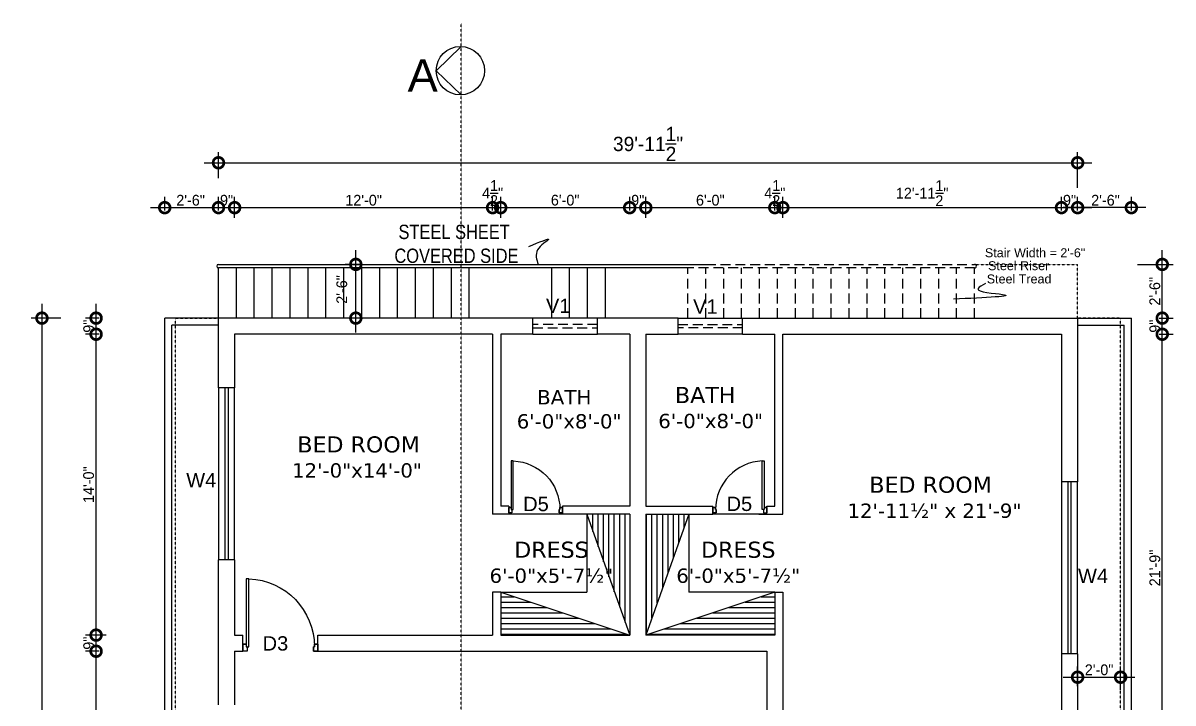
# Model space of a CAD drawing. Header units: inches. Extents: x -36906 to 35154, y -44700 to 686.
# Drawn here: x -20173 to -19531, y -23662 to -23283 of the extents above; entities that cross this region are included whole.
import ezdxf
from ezdxf.enums import TextEntityAlignment as Align

# ---------------------------------------------------------------- set-up
doc = ezdxf.new("R2010")
doc.units = ezdxf.units.IN
doc.header["$LTSCALE"] = 2
doc.header["$MEASUREMENT"] = 0
doc.header["$PDMODE"] = 2
doc.linetypes.add('DASHED2', pattern=[0.375, 0.25, -0.125])
doc.linetypes.add('HIDDEN', pattern=[0.375, 0.25, -0.125])
doc.styles.add('Dimension', font='swisscl.ttf')
doc.styles.add('dimtex', font='stylu.ttf')
doc.styles.add('MT1', font='ARIALUNI.TTF', dxfattribs={"height": 24})
doc.styles.add('SANSSERIF', font='sanss___.ttf', dxfattribs={"height": 7})
doc.dimstyles.new('G8', dxfattribs={"dimscale": 8, "dimtxt": 1, "dimasz": 1.75, "dimexe": 1, "dimexo": 0.25, "dimgap": 0.125, "dimtad": 1, "dimdec": 3, "dimzin": 3, "dimdsep": 46, "dimlunit": 4, "dimtxsty": 'dimtex', "dimblk": 'DOTSMALL', "dimcen": 0.09375, "dimdle": 1, "dimclrd": 256, "dimclre": 256, "dimclrt": 6, "dimadec": 0, "dimazin": 1, "dimtfac": 1, "dimtdec": 3, "dimtofl": 0, "dimtmove": 1, "dimatfit": 3, "dimldrblk": 'DOTSMALL', "dimfxl": 0, "dimtolj": 1, "dimtzin": 1, "dimlwd": -1, "dimlwe": -1, "dimarcsym": 0})
pattern_1 = [(90, (-112542.4835, -51101.1135), (-3, 2e-16), [])]

# ---------------------------------------------------------------- blocks, each defined once
blk = doc.blocks.new('_DotSmall')
at = {"color": 0, "linetype": 'ByBlock', "const_width": 0.5}
blk.add_lwpolyline([(-0.0625, 0, 1), (0.0625, 0, 1)], format="xyb", close=True, dxfattribs=at)
blk = doc.blocks.new('*D88')
for p, q in [((-20063.4, -23369.49), (-20063.4, -23354.83)), ((-19583.9, -23374.78), (-19583.9, -23354.83)), ((-20071.4, -23360.83), (-19575.9, -23360.83))]:
    blk.add_line(p, q)
at = {"layer": 'Defpoints', "color": 0}
for p in [(-19583.9, -23360.83), (-20063.4, -23375.49), (-19583.9, -23380.78)]:
    blk.add_point(p, dxfattribs=at)
at = {"xscale": 12, "yscale": 12, "zscale": 12, "rotation": 180}
blk.add_blockref('_DotSmall', (-20063.4, -23360.83), dxfattribs=at)
at = {"xscale": 12, "yscale": 12, "zscale": 12}
blk.add_blockref('_DotSmall', (-19583.9, -23360.83), dxfattribs=at)
at = {"color": 7, "insert": (-19823.65, -23350.32), "char_height": 8, "attachment_point": 5, "style": 'dimtex'}
blk.add_mtext('\\A1;39\'-11{\\H1.000000x;\\S1/2;}"', dxfattribs=at)
blk = doc.blocks.new('rer er')
for p, q in [((-58.73, 4133.44), (-57.34, 4133.44)), ((-57.34, 4133.44), (-57.34, 4130.67)), ((-59.07, 4132.4), (-58.73, 4132.4)), ((-59.07, 4132.4), (-59.07, 4130.67)), ((-59.07, 4130.67), (-57.34, 4130.67))]:
    blk.add_line(p, q)
for points in [[(-58.73, 4158.66), (-58.73, 4132.4), (-59.76, 4132.4), (-59.76, 4158.66)], [(-86.39, 4133.44), (-86.39, 4130.67), (-84.66, 4130.67), (-84.66, 4132.4), (-84.66, 4130.67), (-86.39, 4130.67), (-86.39, 4133.44), (-85.01, 4133.44), (-85.01, 4132.4), (-84.66, 4132.4), (-85.01, 4132.4), (-85.01, 4133.44)]]:
    blk.add_lwpolyline(points, close=True)
blk.add_lwpolyline([(-59.07, 4132.4), (-59.07, 4130.67), (-57.34, 4130.67), (-57.34, 4133.44), (-58.73, 4133.44), (-58.73, 4132.4), (-59.07, 4132.4)])
blk.add_arc((-58.73, 4132.4), 26.28, 92.2623, 180)
blk = doc.blocks.new('*D89')
for p, q in [((-20161.94, -23439.58), (-20161.94, -24139.58)), ((-20151.42, -23447.58), (-20167.94, -23447.58)), ((-20151.42, -24131.58), (-20167.94, -24131.58))]:
    blk.add_line(p, q)
at = {"layer": 'Defpoints', "color": 0}
for p in [(-20145.42, -23447.58), (-20161.94, -24131.58), (-20145.42, -24131.58)]:
    blk.add_point(p, dxfattribs=at)
at = {"xscale": 12, "yscale": 12, "zscale": 12}
for p, rotation in [((-20161.94, -23447.58), 90), ((-20161.94, -24131.58), 270)]:
    blk.add_blockref('_DotSmall', p, dxfattribs=dict(at, rotation=rotation))
at = {"color": 7, "insert": (-20167.26, -23809.08), "char_height": 8, "attachment_point": 5, "rotation": 90, "style": 'dimtex'}
blk.add_mtext('\\A1;57\'-0"', dxfattribs=at)
blk = doc.blocks.new('*D91')
for p, q in [((-20063.4, -23387.53), (-20063.4, -23379.89)), ((-20054.4, -23387.53), (-20054.4, -23379.89)), ((-20071.4, -23385.89), (-20046.4, -23385.89))]:
    blk.add_line(p, q)
at = {"layer": 'Defpoints', "color": 0}
for p in [(-20054.4, -23385.89), (-20063.4, -23393.53), (-20054.4, -23393.53)]:
    blk.add_point(p, dxfattribs=at)
at = {"xscale": 12, "yscale": 12, "zscale": 12, "rotation": 180}
blk.add_blockref('_DotSmall', (-20063.4, -23385.89), dxfattribs=at)
at = {"xscale": 12, "yscale": 12, "zscale": 12}
blk.add_blockref('_DotSmall', (-20054.4, -23385.89), dxfattribs=at)
at = {"color": 7, "insert": (-20058.9, -23381.79), "char_height": 6, "attachment_point": 5, "style": 'dimtex'}
blk.add_mtext('\\A1;9"', dxfattribs=at)
blk = doc.blocks.new('*D92')
for p, q in [((-20054.4, -23391.49), (-20054.4, -23379.89)), ((-19910.4, -23382.39), (-19910.4, -23379.89)), ((-20062.4, -23385.89), (-19902.4, -23385.89))]:
    blk.add_line(p, q)
at = {"layer": 'Defpoints', "color": 0}
for p in [(-19910.4, -23385.89), (-19910.4, -23388.39), (-20054.4, -23397.49)]:
    blk.add_point(p, dxfattribs=at)
at = {"xscale": 12, "yscale": 12, "zscale": 12, "rotation": 180}
blk.add_blockref('_DotSmall', (-20054.4, -23385.89), dxfattribs=at)
at = {"xscale": 12, "yscale": 12, "zscale": 12}
blk.add_blockref('_DotSmall', (-19910.4, -23385.89), dxfattribs=at)
at = {"color": 7, "insert": (-19982.4, -23381.78), "char_height": 6, "attachment_point": 5, "style": 'dimtex'}
blk.add_mtext('\\A1;12\'-0"', dxfattribs=at)
blk = doc.blocks.new('*D93')
for p, q in [((-19910.4, -23387.53), (-19910.4, -23379.89)), ((-19905.9, -23387.53), (-19905.9, -23379.89)), ((-19918.4, -23385.89), (-19897.9, -23385.89))]:
    blk.add_line(p, q)
at = {"layer": 'Defpoints', "color": 0}
for p in [(-19905.9, -23385.89), (-19910.4, -23393.53), (-19905.9, -23393.53)]:
    blk.add_point(p, dxfattribs=at)
at = {"xscale": 12, "yscale": 12, "zscale": 12, "rotation": 180}
blk.add_blockref('_DotSmall', (-19910.4, -23385.89), dxfattribs=at)
at = {"xscale": 12, "yscale": 12, "zscale": 12}
blk.add_blockref('_DotSmall', (-19905.9, -23385.89), dxfattribs=at)
at = {"color": 7, "insert": (-19910.4, -23377.73), "char_height": 6, "attachment_point": 5, "style": 'dimtex'}
blk.add_mtext('\\A1;4{\\H1.000000x;\\S1/2;}"', dxfattribs=at)
blk = doc.blocks.new('*D94')
for p, q in [((-19905.9, -23391.49), (-19905.9, -23379.89)), ((-19833.9, -23382.39), (-19833.9, -23379.89)), ((-19913.9, -23385.89), (-19825.9, -23385.89))]:
    blk.add_line(p, q)
at = {"layer": 'Defpoints', "color": 0}
for p in [(-19833.9, -23385.89), (-19833.9, -23388.39), (-19905.9, -23397.49)]:
    blk.add_point(p, dxfattribs=at)
at = {"xscale": 12, "yscale": 12, "zscale": 12, "rotation": 180}
blk.add_blockref('_DotSmall', (-19905.9, -23385.89), dxfattribs=at)
at = {"xscale": 12, "yscale": 12, "zscale": 12}
blk.add_blockref('_DotSmall', (-19833.9, -23385.89), dxfattribs=at)
at = {"color": 7, "insert": (-19869.9, -23381.76), "char_height": 6, "attachment_point": 5, "style": 'dimtex'}
blk.add_mtext('\\A1;6\'-0"', dxfattribs=at)
blk = doc.blocks.new('*D95')
for p, q in [((-19833.9, -23387.53), (-19833.9, -23379.89)), ((-19824.9, -23387.53), (-19824.9, -23379.89)), ((-19841.9, -23385.89), (-19816.9, -23385.89))]:
    blk.add_line(p, q)
at = {"layer": 'Defpoints', "color": 0}
for p in [(-19824.9, -23385.89), (-19833.9, -23393.53), (-19824.9, -23393.53)]:
    blk.add_point(p, dxfattribs=at)
at = {"xscale": 12, "yscale": 12, "zscale": 12, "rotation": 180}
blk.add_blockref('_DotSmall', (-19833.9, -23385.89), dxfattribs=at)
at = {"xscale": 12, "yscale": 12, "zscale": 12}
blk.add_blockref('_DotSmall', (-19824.9, -23385.89), dxfattribs=at)
at = {"color": 7, "insert": (-19829.4, -23381.79), "char_height": 6, "attachment_point": 5, "style": 'dimtex'}
blk.add_mtext('\\A1;9"', dxfattribs=at)
blk = doc.blocks.new('*D96')
for p, q in [((-19824.9, -23391.49), (-19824.9, -23379.89)), ((-19752.9, -23382.39), (-19752.9, -23379.89)), ((-19832.9, -23385.89), (-19744.9, -23385.89))]:
    blk.add_line(p, q)
at = {"layer": 'Defpoints', "color": 0}
for p in [(-19752.9, -23385.89), (-19752.9, -23388.39), (-19824.9, -23397.49)]:
    blk.add_point(p, dxfattribs=at)
at = {"xscale": 12, "yscale": 12, "zscale": 12, "rotation": 180}
blk.add_blockref('_DotSmall', (-19824.9, -23385.89), dxfattribs=at)
at = {"xscale": 12, "yscale": 12, "zscale": 12}
blk.add_blockref('_DotSmall', (-19752.9, -23385.89), dxfattribs=at)
at = {"color": 7, "insert": (-19788.9, -23381.76), "char_height": 6, "attachment_point": 5, "style": 'dimtex'}
blk.add_mtext('\\A1;6\'-0"', dxfattribs=at)
blk = doc.blocks.new('*D97')
for p, q in [((-19752.9, -23387.53), (-19752.9, -23379.89)), ((-19748.4, -23387.53), (-19748.4, -23379.89)), ((-19760.9, -23385.89), (-19740.4, -23385.89))]:
    blk.add_line(p, q)
at = {"layer": 'Defpoints', "color": 0}
for p in [(-19748.4, -23385.89), (-19752.9, -23393.53), (-19748.4, -23393.53)]:
    blk.add_point(p, dxfattribs=at)
at = {"xscale": 12, "yscale": 12, "zscale": 12, "rotation": 180}
blk.add_blockref('_DotSmall', (-19752.9, -23385.89), dxfattribs=at)
at = {"xscale": 12, "yscale": 12, "zscale": 12}
blk.add_blockref('_DotSmall', (-19748.4, -23385.89), dxfattribs=at)
at = {"color": 7, "insert": (-19752.9, -23377.73), "char_height": 6, "attachment_point": 5, "style": 'dimtex'}
blk.add_mtext('\\A1;4{\\H1.000000x;\\S1/2;}"', dxfattribs=at)
blk = doc.blocks.new('*D98')
for p, q in [((-19748.4, -23391.49), (-19748.4, -23379.89)), ((-19592.9, -23384.35), (-19592.9, -23379.89)), ((-19756.4, -23385.89), (-19584.9, -23385.89))]:
    blk.add_line(p, q)
at = {"layer": 'Defpoints', "color": 0}
for p in [(-19592.9, -23385.89), (-19592.9, -23390.35), (-19748.4, -23397.49)]:
    blk.add_point(p, dxfattribs=at)
at = {"xscale": 12, "yscale": 12, "zscale": 12, "rotation": 180}
blk.add_blockref('_DotSmall', (-19748.4, -23385.89), dxfattribs=at)
at = {"xscale": 12, "yscale": 12, "zscale": 12}
blk.add_blockref('_DotSmall', (-19592.9, -23385.89), dxfattribs=at)
at = {"color": 7, "insert": (-19670.65, -23377.8), "char_height": 6, "attachment_point": 5, "style": 'dimtex'}
blk.add_mtext('\\A1;12\'-11{\\H1.000000x;\\S1/2;}"', dxfattribs=at)
blk = doc.blocks.new('*D99')
for p, q in [((-19592.9, -23387.53), (-19592.9, -23379.89)), ((-19583.9, -23387.53), (-19583.9, -23379.89)), ((-19600.9, -23385.89), (-19575.9, -23385.89))]:
    blk.add_line(p, q)
at = {"layer": 'Defpoints', "color": 0}
for p in [(-19583.9, -23385.89), (-19592.9, -23393.53), (-19583.9, -23393.53)]:
    blk.add_point(p, dxfattribs=at)
at = {"xscale": 12, "yscale": 12, "zscale": 12, "rotation": 180}
blk.add_blockref('_DotSmall', (-19592.9, -23385.89), dxfattribs=at)
at = {"xscale": 12, "yscale": 12, "zscale": 12}
blk.add_blockref('_DotSmall', (-19583.9, -23385.89), dxfattribs=at)
at = {"color": 7, "insert": (-19588.4, -23381.79), "char_height": 6, "attachment_point": 5, "style": 'dimtex'}
blk.add_mtext('\\A1;9"', dxfattribs=at)
blk = doc.blocks.new('*D100')
for p, q in [((-20131.71, -23632.58), (-20131.71, -23448.58)), ((-20133.25, -23456.58), (-20137.71, -23456.58)), ((-20126.11, -23624.58), (-20137.71, -23624.58))]:
    blk.add_line(p, q)
at = {"layer": 'Defpoints', "color": 0}
for p in [(-20131.71, -23456.58), (-20127.25, -23456.58), (-20120.11, -23624.58)]:
    blk.add_point(p, dxfattribs=at)
at = {"xscale": 12, "yscale": 12, "zscale": 12}
for p, rotation in [((-20131.71, -23456.58), 90), ((-20131.71, -23624.58), 270)]:
    blk.add_blockref('_DotSmall', p, dxfattribs=dict(at, rotation=rotation))
at = {"color": 7, "insert": (-20135.87, -23540.58), "char_height": 6, "attachment_point": 5, "rotation": 90, "style": 'dimtex'}
blk.add_mtext('\\A1;14\'-0"', dxfattribs=at)
blk = doc.blocks.new('*D101')
for p, q in [((-20131.71, -23464.58), (-20131.71, -23439.58)), ((-20130.07, -23447.58), (-20137.71, -23447.58)), ((-20130.07, -23456.58), (-20137.71, -23456.58))]:
    blk.add_line(p, q)
at = {"layer": 'Defpoints', "color": 0}
for p in [(-20131.71, -23447.58), (-20124.07, -23447.58), (-20124.07, -23456.58)]:
    blk.add_point(p, dxfattribs=at)
at = {"xscale": 12, "yscale": 12, "zscale": 12}
for p, rotation in [((-20131.71, -23447.58), 90), ((-20131.71, -23456.58), 270)]:
    blk.add_blockref('_DotSmall', p, dxfattribs=dict(at, rotation=rotation))
at = {"color": 7, "insert": (-20135.81, -23452.08), "char_height": 6, "attachment_point": 5, "rotation": 90, "style": 'dimtex'}
blk.add_mtext('\\A1;9"', dxfattribs=at)
blk = doc.blocks.new('*D102')
for p, q in [((-20131.71, -23641.58), (-20131.71, -23616.58)), ((-20130.07, -23624.58), (-20137.71, -23624.58)), ((-20130.07, -23633.58), (-20137.71, -23633.58))]:
    blk.add_line(p, q)
at = {"layer": 'Defpoints', "color": 0}
for p in [(-20131.71, -23624.58), (-20124.07, -23624.58), (-20124.07, -23633.58)]:
    blk.add_point(p, dxfattribs=at)
at = {"xscale": 12, "yscale": 12, "zscale": 12}
for p, rotation in [((-20131.71, -23624.58), 90), ((-20131.71, -23633.58), 270)]:
    blk.add_blockref('_DotSmall', p, dxfattribs=dict(at, rotation=rotation))
at = {"color": 7, "insert": (-20135.81, -23629.08), "char_height": 6, "attachment_point": 5, "rotation": 90, "style": 'dimtex'}
blk.add_mtext('\\A1;9"', dxfattribs=at)
blk = doc.blocks.new('*D103')
for p, q in [((-20131.71, -23845.58), (-20131.71, -23625.58)), ((-20133.25, -23633.58), (-20137.71, -23633.58)), ((-20126.11, -23837.58), (-20137.71, -23837.58))]:
    blk.add_line(p, q)
at = {"layer": 'Defpoints', "color": 0}
for p in [(-20131.71, -23633.58), (-20127.25, -23633.58), (-20120.11, -23837.58)]:
    blk.add_point(p, dxfattribs=at)
at = {"xscale": 12, "yscale": 12, "zscale": 12}
for p, rotation in [((-20131.71, -23633.58), 90), ((-20131.71, -23837.58), 270)]:
    blk.add_blockref('_DotSmall', p, dxfattribs=dict(at, rotation=rotation))
at = {"color": 7, "insert": (-20135.95, -23735.58), "char_height": 6, "attachment_point": 5, "rotation": 90, "style": 'dimtex'}
blk.add_mtext('\\A1;17\'-0"', dxfattribs=at)
blk = doc.blocks.new('*D110')
for p, q in [((-19536.65, -23725.58), (-19536.65, -23448.58)), ((-19535.12, -23456.58), (-19530.65, -23456.58)), ((-19538.3, -23717.58), (-19530.65, -23717.58))]:
    blk.add_line(p, q)
at = {"layer": 'Defpoints', "color": 0}
for p in [(-19541.12, -23456.58), (-19536.65, -23456.58), (-19544.3, -23717.58)]:
    blk.add_point(p, dxfattribs=at)
at = {"xscale": 12, "yscale": 12, "zscale": 12}
for p, rotation in [((-19536.65, -23456.58), 90), ((-19536.65, -23717.58), 270)]:
    blk.add_blockref('_DotSmall', p, dxfattribs=dict(at, rotation=rotation))
at = {"color": 7, "insert": (-19540.75, -23587.08), "char_height": 6, "attachment_point": 5, "rotation": 90, "style": 'dimtex'}
blk.add_mtext('\\A1;21\'-9"', dxfattribs=at)
blk = doc.blocks.new('*D111')
for p, q in [((-19536.65, -23464.58), (-19536.65, -23439.58)), ((-19538.3, -23447.58), (-19530.65, -23447.58)), ((-19538.3, -23456.58), (-19530.65, -23456.58))]:
    blk.add_line(p, q)
at = {"layer": 'Defpoints', "color": 0}
for p in [(-19544.3, -23447.58), (-19536.65, -23447.58), (-19544.3, -23456.58)]:
    blk.add_point(p, dxfattribs=at)
at = {"xscale": 12, "yscale": 12, "zscale": 12}
for p, rotation in [((-19536.65, -23447.58), 90), ((-19536.65, -23456.58), 270)]:
    blk.add_blockref('_DotSmall', p, dxfattribs=dict(at, rotation=rotation))
at = {"color": 7, "insert": (-19540.75, -23452.08), "char_height": 6, "attachment_point": 5, "rotation": 90, "style": 'dimtex'}
blk.add_mtext('\\A1;9"', dxfattribs=at)
blk = doc.blocks.new('*D112')
for p, q in [((-19536.65, -23455.58), (-19536.65, -23409.58)), ((-19550.53, -23417.58), (-19530.65, -23417.58)), ((-19538.3, -23447.58), (-19530.65, -23447.58))]:
    blk.add_line(p, q)
at = {"layer": 'Defpoints', "color": 0}
for p in [(-19556.53, -23417.58), (-19536.65, -23417.58), (-19544.3, -23447.58)]:
    blk.add_point(p, dxfattribs=at)
at = {"xscale": 12, "yscale": 12, "zscale": 12}
for p, rotation in [((-19536.65, -23417.58), 90), ((-19536.65, -23447.58), 270)]:
    blk.add_blockref('_DotSmall', p, dxfattribs=dict(at, rotation=rotation))
at = {"color": 7, "insert": (-19540.77, -23432.58), "char_height": 6, "attachment_point": 5, "rotation": 90, "style": 'dimtex'}
blk.add_mtext('\\A1;2\'-6"', dxfattribs=at)
blk = doc.blocks.new('*D122')
for p, q in [((-19583.9, -23653.08), (-19583.9, -23642.09)), ((-19559.9, -23655.4), (-19559.9, -23642.09)), ((-19591.9, -23648.09), (-19551.9, -23648.09))]:
    blk.add_line(p, q)
at = {"layer": 'Defpoints', "color": 0}
for p in [(-19559.9, -23648.09), (-19583.9, -23659.08), (-19559.9, -23661.4)]:
    blk.add_point(p, dxfattribs=at)
at = {"xscale": 12, "yscale": 12, "zscale": 12, "rotation": 180}
blk.add_blockref('_DotSmall', (-19583.9, -23648.09), dxfattribs=at)
at = {"xscale": 12, "yscale": 12, "zscale": 12}
blk.add_blockref('_DotSmall', (-19559.9, -23648.09), dxfattribs=at)
at = {"color": 7, "insert": (-19571.9, -23643.99), "char_height": 6, "attachment_point": 5, "style": 'dimtex'}
blk.add_mtext('\\A1;2\'-0"', dxfattribs=at)
blk = doc.blocks.new('*D128')
for p, q in [((-19986.74, -23455.58), (-19986.74, -23409.58)), ((-19984.4, -23417.58), (-19992.74, -23417.58)), ((-19984.4, -23447.58), (-19992.74, -23447.58))]:
    blk.add_line(p, q)
at = {"layer": 'Defpoints', "color": 0}
for p in [(-19986.74, -23417.58), (-19978.4, -23417.58), (-19978.4, -23447.58)]:
    blk.add_point(p, dxfattribs=at)
at = {"xscale": 12, "yscale": 12, "zscale": 12}
for p, rotation in [((-19986.74, -23417.58), 90), ((-19986.74, -23447.58), 270)]:
    blk.add_blockref('_DotSmall', p, dxfattribs=dict(at, rotation=rotation))
at = {"color": 7, "insert": (-19994.55, -23431.58), "char_height": 6, "attachment_point": 5, "rotation": 90, "style": 'dimtex'}
blk.add_mtext('\\A1;2\'-6"', dxfattribs=at)
blk = doc.blocks.new('*D220')
for p, q in [((-20093.4, -23387.53), (-20093.4, -23379.89)), ((-20063.4, -23387.53), (-20063.4, -23379.89)), ((-20101.4, -23385.89), (-20055.4, -23385.89))]:
    blk.add_line(p, q)
at = {"layer": 'Defpoints', "color": 0}
for p in [(-20063.4, -23385.89), (-20093.4, -23393.53), (-20063.4, -23393.53)]:
    blk.add_point(p, dxfattribs=at)
at = {"xscale": 12, "yscale": 12, "zscale": 12, "rotation": 180}
blk.add_blockref('_DotSmall', (-20093.4, -23385.89), dxfattribs=at)
at = {"xscale": 12, "yscale": 12, "zscale": 12}
blk.add_blockref('_DotSmall', (-20063.4, -23385.89), dxfattribs=at)
at = {"color": 7, "insert": (-20078.97, -23381.78), "char_height": 6, "attachment_point": 5, "style": 'dimtex'}
blk.add_mtext('\\A1;2\'-6"', dxfattribs=at)
blk = doc.blocks.new('*D221')
for p, q in [((-19583.9, -23387.53), (-19583.9, -23379.89)), ((-19553.9, -23387.53), (-19553.9, -23379.89)), ((-19545.9, -23385.89), (-19591.9, -23385.89))]:
    blk.add_line(p, q)
at = {"layer": 'Defpoints', "color": 0}
for p in [(-19583.9, -23385.89), (-19583.9, -23393.53), (-19553.9, -23393.53)]:
    blk.add_point(p, dxfattribs=at)
at = {"xscale": 12, "yscale": 12, "zscale": 12, "rotation": 180}
blk.add_blockref('_DotSmall', (-19583.9, -23385.89), dxfattribs=at)
at = {"xscale": 12, "yscale": 12, "zscale": 12}
blk.add_blockref('_DotSmall', (-19553.9, -23385.89), dxfattribs=at)
at = {"color": 7, "insert": (-19568.33, -23381.78), "char_height": 6, "attachment_point": 5, "style": 'dimtex'}
blk.add_mtext('\\A1;2\'-6"', dxfattribs=at)

msp = doc.modelspace()

# ---------------------------------------------------------------- hatches: boundary and pattern name
h = msp.add_hatch()
h.set_pattern_fill('LINE', color=256, scale=24, angle=90, style=0)
h.set_pattern_definition(pattern_1)
h.paths.add_polyline_path([(-19833.8996, -23624.581), (-19833.8996, -23557.081), (-19857.8996, -23557.081)])
h.paths.add_polyline_path([(-19913.7251, -23571.1541), (-19841.4103, -23571.1541), (-19841.4103, -23595.7305), (-19913.7251, -23595.7305)], flags=9)
h = msp.add_hatch()
h.set_pattern_fill('LINE', color=256, scale=24, angle=90, style=0)
h.set_pattern_definition(pattern_1)
h.paths.add_polyline_path([(-19800.8996, -23557.081), (-19824.8996, -23557.081), (-19824.8996, -23624.581)])
h = msp.add_hatch()
h.set_pattern_fill('LINE', color=256, scale=24, style=0)
h.set_pattern_definition([(0, (-112542.4835, -51101.1135), (0, 3), [])])
h.paths.add_polyline_path([(-19833.8996, -23624.581), (-19905.8996, -23600.581), (-19905.8996, -23624.581)])
h = msp.add_hatch()
h.set_pattern_fill('LINE', color=256, scale=24, style=0)
h.set_pattern_definition([(180, (72883.6844, -51101.1135), (0, 3), [])])
h.paths.add_polyline_path([(-19824.8996, -23624.581), (-19752.8996, -23600.581), (-19752.8996, -23624.581)])

# ---------------------------------------------------------------- linework, layer by layer
at = {"linetype": 'DASHED2', "ltscale": 0.111}
for p, q in [((-19928.0016, -24496.9277), (-19928.0016, -23282.779)), ((-19641.3169, -23417.5776), (-19583.8996, -23417.5776)), ((-19583.8996, -23447.581), (-19583.8996, -23417.5776)), ((-20087.3996, -23870.581), (-20087.3996, -23447.581)), ((-20087.3996, -23447.581), (-20063.3996, -23447.581)), ((-19559.8996, -23447.581), (-19583.8996, -23447.581)), ((-19559.8996, -24116.581), (-19559.8996, -23447.581))]:
    msp.add_line(p, q, dxfattribs=at)
for p, q in [((-19928.0016, -23295.9023), (-19941.8964, -23309.4023)), ((-19941.8964, -23309.4023), (-19928.0016, -23322.9023)), ((-19887.8996, -23447.581), (-20063.3996, -23447.581)), ((-20063.3996, -23486.581), (-20063.3996, -23447.581)), ((-19887.8996, -23456.581), (-19887.8996, -23447.581)), ((-19851.8996, -23447.581), (-19887.8996, -23447.581)), ((-19851.8996, -23447.581), (-19887.8996, -23447.581)), ((-19806.8996, -23447.581), (-19851.8996, -23447.581)), ((-19851.8996, -23456.581), (-19851.8996, -23447.581)), ((-19806.8996, -23456.581), (-19806.8996, -23447.581)), ((-19806.8996, -23447.581), (-19770.8996, -23447.581)), ((-19806.8996, -23447.581), (-19770.8996, -23447.581)), ((-19770.8996, -23447.581), (-19583.8996, -23447.581)), ((-19770.8996, -23456.581), (-19770.8996, -23447.581)), ((-19583.8996, -23447.581), (-19583.8996, -23539.081)), ((-19910.3996, -23456.581), (-20054.3996, -23456.581)), ((-20054.3996, -23456.581), (-20054.3996, -23486.581)), ((-19910.3996, -23456.581), (-19910.3996, -23557.081)), ((-19887.8996, -23456.581), (-19905.8996, -23456.581)), ((-19905.8996, -23456.581), (-19905.8996, -23552.581)), ((-19887.8996, -23456.581), (-19851.8996, -23456.581)), ((-19833.8996, -23456.581), (-19851.8996, -23456.581)), ((-19833.8996, -23456.581), (-19833.8996, -23552.581)), ((-19824.8996, -23456.581), (-19806.8996, -23456.581)), ((-19824.8996, -23456.581), (-19824.8996, -23552.581)), ((-19770.8996, -23456.581), (-19806.8996, -23456.581)), ((-19770.8996, -23456.581), (-19752.8996, -23456.581)), ((-19752.8996, -23552.581), (-19752.8996, -23456.581)), ((-19748.3996, -23456.581), (-19592.8996, -23456.581)), ((-19748.3996, -23557.081), (-19748.3996, -23456.581)), ((-19592.8996, -23456.581), (-19592.8996, -23539.081)), ((-20054.3996, -23486.581), (-20063.3996, -23486.581)), ((-20063.3996, -23486.581), (-20063.3996, -23582.581)), ((-20063.3996, -23486.581), (-20063.3996, -23582.581)), ((-20059.8996, -23486.581), (-20059.8996, -23582.581)), ((-20057.8996, -23582.581), (-20057.8996, -23486.581)), ((-20054.3996, -23582.581), (-20054.3996, -23486.581)), ((-19583.8996, -23539.081), (-19592.8996, -23539.081)), ((-19592.8996, -23539.081), (-19592.8996, -23635.081)), ((-19592.8996, -23539.081), (-19592.8996, -23635.081)), ((-19589.3996, -23539.081), (-19589.3996, -23635.081)), ((-19587.3996, -23635.081), (-19587.3996, -23539.081)), ((-19583.8996, -23635.081), (-19583.8996, -23539.081)), ((-19901.3996, -23552.581), (-19905.8996, -23552.581)), ((-19901.3996, -23552.581), (-19901.3996, -23557.081)), ((-19833.8996, -23552.581), (-19871.3996, -23552.581)), ((-19871.3996, -23552.581), (-19871.3996, -23557.081)), ((-19824.8996, -23552.581), (-19787.3996, -23552.581)), ((-19787.3996, -23557.081), (-19787.3996, -23552.581)), ((-19757.3996, -23552.581), (-19752.8996, -23552.581)), ((-19757.3996, -23557.081), (-19757.3996, -23552.581)), ((-19901.3996, -23557.081), (-19910.3996, -23557.081)), ((-19833.8996, -23557.081), (-19871.3996, -23557.081)), ((-19857.8996, -23557.081), (-19857.8996, -23600.581)), ((-19857.8996, -23557.081), (-19833.8996, -23624.581)), ((-19833.8996, -23557.081), (-19833.8996, -23624.581)), ((-19824.8996, -23557.081), (-19787.3996, -23557.081)), ((-19824.8996, -23557.081), (-19824.8996, -23624.581)), ((-19800.8996, -23557.081), (-19824.8996, -23624.581)), ((-19800.8996, -23557.081), (-19800.8996, -23600.581)), ((-19761.8996, -23557.081), (-19748.3996, -23557.081)), ((-20063.3996, -23663.581), (-20063.3996, -23582.581)), ((-20054.3996, -23582.581), (-20063.3996, -23582.581)), ((-20054.3996, -23582.581), (-20054.3996, -23624.581)), ((-19910.3996, -23600.581), (-19910.3996, -23624.581)), ((-19905.8996, -23600.581), (-19910.3996, -23600.581)), ((-19905.8996, -23600.581), (-19857.8996, -23600.581)), ((-19905.8996, -23600.581), (-19905.8996, -23624.581)), ((-19905.8996, -23600.581), (-19833.8996, -23624.581)), ((-19752.8996, -23600.581), (-19824.8996, -23624.581)), ((-19752.8996, -23600.581), (-19800.8996, -23600.581)), ((-19752.8996, -23600.581), (-19752.8996, -23624.581)), ((-19752.8996, -23600.581), (-19748.3996, -23600.581)), ((-19748.3996, -23600.581), (-19748.3996, -23671.081)), ((-20054.3996, -23624.581), (-20049.8996, -23624.581)), ((-20049.8996, -23633.581), (-20049.8996, -23624.581)), ((-20007.8996, -23624.581), (-19910.3996, -23624.581)), ((-20007.8996, -23633.581), (-20007.8996, -23624.581)), ((-19905.8996, -23624.581), (-19833.8996, -23624.581)), ((-19752.8996, -23624.581), (-19824.8996, -23624.581)), ((-20054.3996, -23633.581), (-20054.3996, -23663.581)), ((-20054.3996, -23633.581), (-20049.8996, -23633.581)), ((-20007.8996, -23633.581), (-19838.3996, -23633.581)), ((-19838.3996, -23633.581), (-19757.3996, -23633.581)), ((-19592.8996, -23635.081), (-19592.8996, -23717.581)), ((-19583.8996, -23635.081), (-19592.8996, -23635.081)), ((-19583.8996, -23635.081), (-19583.8996, -23786.581))]:
    msp.add_line(p, q)
at = {"linetype": 'ByBlock'}
for p, q in [((-20063.3996, -23417.581), (-19791.3996, -23417.581)), ((-19801.3996, -23419.581), (-20063.3996, -23419.581)), ((-20093.3996, -24126.581), (-20093.3996, -23447.581)), ((-20063.3996, -23447.581), (-20093.3996, -23447.581)), ((-20089.3996, -24126.581), (-20089.3996, -23451.581)), ((-20063.3996, -23451.581), (-20089.3996, -23451.581)), ((-19583.8996, -23447.581), (-19553.8996, -23447.581)), ((-19583.8996, -23451.581), (-19557.8996, -23451.581)), ((-19557.8996, -24112.581), (-19557.8996, -23451.581)), ((-19553.8996, -24116.581), (-19553.8996, -23447.581))]:
    msp.add_line(p, q, dxfattribs=at)
at = {"color": 86}
for p, q in [((-20063.3996, -23447.581), (-20063.3996, -23419.581)), ((-20053.3996, -23447.581), (-20053.3996, -23419.581)), ((-20043.3996, -23447.581), (-20043.3996, -23419.581)), ((-20033.3996, -23447.581), (-20033.3996, -23419.581)), ((-20023.3996, -23447.581), (-20023.3996, -23419.581)), ((-20013.3996, -23447.581), (-20013.3996, -23419.581)), ((-20003.3996, -23447.581), (-20003.3996, -23419.581)), ((-19993.3996, -23447.581), (-19993.3996, -23419.581)), ((-19983.3996, -23447.581), (-19983.3996, -23419.581)), ((-19973.3996, -23447.581), (-19973.3996, -23419.581)), ((-19963.3996, -23447.581), (-19963.3996, -23419.581)), ((-19953.3996, -23447.581), (-19953.3996, -23419.581)), ((-19943.3996, -23447.581), (-19943.3996, -23419.581)), ((-19933.3996, -23447.581), (-19933.3996, -23419.581)), ((-19923.3996, -23447.581), (-19923.3996, -23419.581)), ((-19877.3996, -23447.581), (-19877.3996, -23419.581)), ((-19867.3996, -23447.581), (-19867.3996, -23419.581)), ((-19857.3996, -23447.581), (-19857.3996, -23419.581)), ((-19847.3996, -23447.581), (-19847.3996, -23419.581))]:
    msp.add_line(p, q, dxfattribs=at)
at = {"color": 86, "linetype": 'HIDDEN', "ltscale": 11}
for p, q in [((-19801.3996, -23447.581), (-19801.3996, -23419.581)), ((-19791.3996, -23447.581), (-19791.3996, -23419.581)), ((-19781.3996, -23447.581), (-19781.3996, -23419.581)), ((-19771.3996, -23447.581), (-19771.3996, -23419.581)), ((-19761.3996, -23447.581), (-19761.3996, -23419.581)), ((-19751.3996, -23447.581), (-19751.3996, -23419.581)), ((-19741.3996, -23447.581), (-19741.3996, -23419.581)), ((-19731.3996, -23447.581), (-19731.3996, -23419.581)), ((-19721.3996, -23447.581), (-19721.3996, -23419.581)), ((-19711.3996, -23447.581), (-19711.3996, -23419.581)), ((-19701.3996, -23447.581), (-19701.3996, -23419.581)), ((-19691.3996, -23447.581), (-19691.3996, -23419.581)), ((-19681.3996, -23447.581), (-19681.3996, -23419.581)), ((-19671.3996, -23447.581), (-19671.3996, -23419.581)), ((-19661.3996, -23447.581), (-19661.3996, -23419.581)), ((-19651.3996, -23447.581), (-19651.3996, -23419.581)), ((-19641.3996, -23447.581), (-19641.3996, -23419.581))]:
    msp.add_line(p, q, dxfattribs=at)
at = {"linetype": 'HIDDEN', "ltscale": 11}
for p, q in [((-19641.3996, -23419.581), (-19801.3996, -23419.581)), ((-19791.3996, -23417.581), (-19641.3996, -23417.581)), ((-19851.8996, -23451.081), (-19887.8996, -23451.081)), ((-19887.8996, -23453.081), (-19851.8996, -23453.081)), ((-19806.8996, -23451.081), (-19770.8996, -23451.081)), ((-19770.8996, -23453.081), (-19806.8996, -23453.081))]:
    msp.add_line(p, q, dxfattribs=at)
at = {"ltscale": 2.1}
for p, q in [((-19871.3996, -23557.081), (-19901.3996, -23557.081)), ((-19757.3996, -23557.081), (-19787.3996, -23557.081)), ((-19757.3996, -23633.581), (-19757.3996, -23671.081))]:
    msp.add_line(p, q, dxfattribs=at)
msp.add_circle((-19928.3964, -23309.4023), 13.5)
at = {"linetype": 'ByBlock'}
for centre, radius, start, end in [((-20063.3454, -23418.581), 1.0015, 93.1021528, 266.8978472), ((-19641.3169, -23418.581), 1.0034, 265.2723124, 94.7276876)]:
    msp.add_arc(centre, radius, start, end, dxfattribs=at)
at = {"ltscale": 2.1}
for points in [[(-19890.2295, -23407.5623), (-19879.2671, -23403.6969), (-19885.2857, -23409.4951), (-19884.9797, -23417.581)], [(-19635.2143, -23428.2014), (-19639.4197, -23430.9418), (-19625.8013, -23434.3065), (-19653.1677, -23437.0161)]]:
    msp.add_spline(points, degree=3, dxfattribs=at)

# ---------------------------------------------------------------- block references
for p, xscale, yscale, zscale in [((-19960.6175, -27822.0368), -1.032708443730371, 1.032708443744923, 1.03270844374619), ((-19698.1817, -27822.0368), 1.032708443730371, 1.032708443744923, 1.03270844374619), ((-20132.8047, -29605.6691), -1.445791821199236, 1.445791821242892, 1.445791821246816)]:
    msp.add_blockref('rer er', p, dxfattribs=dict(xscale=xscale, yscale=yscale, zscale=zscale))

# ---------------------------------------------------------------- texts
at = {"linetype": 'Continuous', "style": 'MT1'}
msp.add_text('A', height=18, dxfattribs=at).set_placement((-19949.429, -23321.0551), align=Align.CENTER)
at = {"style": 'SANSSERIF'}
for s, height, p in [('Stair Width = 2\'-6"', 5, (-19607.6333, -23413.5752)), ('Steel Riser    ', 5, (-19612.9218, -23420.8123)), (' Steel Tread  ', 5, (-19615.5813, -23428.2014)), ('V1', 8, (-19873.7672, -23444.7046)), ('V1', 8, (-19791.6355, -23445.1258)), ('W4', 8, (-20073.0124, -23542.0312)), ('D5', 8, (-19886.2049, -23555.3601)), ('D5', 8, (-19772.6805, -23555.2644)), ('W4', 8, (-19575.2847, -23595.5143)), ('D3', 8, (-20031.6256, -23633.1968))]:
    msp.add_text(s, height=height, dxfattribs=at).set_placement(p, align=Align.CENTER)
at = {"insert": (-19934.4122, -23395.42, 0), "char_height": 7, "width": 151.031655, "attachment_point": 2, "style": 'Dimension'}
msp.add_mtext('\\A1;{\\fTechnicLite|b0|i0|c2|p2;\\H1.143x;  STEEL SHEET    \\P   COVERED SIDE  \\H0.5831x;   }', dxfattribs=at)
at = {"attachment_point": 2, "style": 'SANSSERIF'}
for s, insert, char_height in [('\\A1;{\\fVerdana|b0|i0|c0|p34;\\H1.286x;BATH \\H0.7781x;\\P\\H0.9994x;  \\H1.27x;6\'-0"x8\'-0"}', (-19870.4337, -23487.6945), 6.3), ('\\A1;{\\fVerdana|b0|i0|c0|p34;\\H1.286x;BATH \\H0.7781x;\\P\\H0.9994x;  \\H1.143x;6\'-0"x8\'-0"}', (-19791.7497, -23486.0017), 7), ('\\A1;{\\fVerdana|b0|i0|c0|p34;\\H1.286x;  BED ROOM  \\H0.7781x;\\P\\H0.9994x;  \\H1.143x;12\'-0"x14\'-0"}', (-19989.138, -23513.588), 7), ('\\A1;{\\fVerdana|b0|i0|c0|p34;\\H1.286x;  BED ROOM  \\H0.7781x;\\P\\H0.9994x;    \\H1.143x;12\'-11½" x 21\'-9"}', (-19669.8855, -23536.0982), 7), ('\\A1;{\\fVerdana|b0|i0|c0|p34;\\H1.837x;DRESS\\P\\H0.8888x;6\'-0"x5\'-7½"}', (-19877.5677, -23572.3791), 4.9), ('\\A1;{\\fVerdana|b0|i0|c0|p34;\\H1.837x;DRESS\\P\\H0.8888x;6\'-0"x5\'-7½"}', (-19773.2993, -23572.3791), 4.9)]:
    msp.add_mtext(s, dxfattribs=dict(at, insert=insert, char_height=char_height))

# ---------------------------------------------------------------- dimensions: what is measured, and where the dimension line sits
for base, p1, p2, override, picture, middle in [((-19583.8996, -23360.8287), (-20063.3996, -23375.4905), (-19583.8996, -23380.7829), {"dimasz": 1.5, "dimexe": 0.75, "dimexo": 0.75, "dimclrt": 7}, '*D88', (-19823.6496, -23350.3168)), ((-19592.8996, -23385.8894), (-19748.3996, -23397.4905), (-19592.8996, -23390.3549), {"dimtxt": 0.75, "dimasz": 1.5, "dimexe": 0.75, "dimexo": 0.75, "dimclrt": 7}, '*D98', (-19670.6496, -23377.8037)), ((-19910.3996, -23385.8894), (-20054.3996, -23397.4905), (-19910.3996, -23388.3894), {"dimtxt": 0.75, "dimasz": 1.5, "dimexe": 0.75, "dimexo": 0.75, "dimclrt": 7}, '*D92', (-19982.3996, -23381.7818)), ((-19833.8996, -23385.8894), (-19905.8996, -23397.4905), (-19833.8996, -23388.3894), {"dimtxt": 0.75, "dimasz": 1.5, "dimexe": 0.75, "dimexo": 0.75, "dimclrt": 7}, '*D94', (-19869.8996, -23381.7554)), ((-19752.8996, -23385.8894), (-19824.8996, -23397.4905), (-19752.8996, -23388.3894), {"dimtxt": 0.75, "dimasz": 1.5, "dimexe": 0.75, "dimexo": 0.75, "dimclrt": 7}, '*D96', (-19788.8996, -23381.7554)), ((-19559.8996, -23648.0931), (-19583.8996, -23659.081), (-19559.8996, -23661.3975), {"dimtxt": 0.75, "dimasz": 1.5, "dimexe": 0.75, "dimexo": 0.75, "dimclrt": 7}, '*D122', (-19571.8996, -23643.9855))]:
    dim = msp.add_linear_dim(base=base, p1=p1, p2=p2, dimstyle='G8', override=override)
    dim.commit()
    dim.dimension.update_dxf_attribs({"geometry": picture, "text_midpoint": middle})
for base, p1, p2, picture, middle in [((-19905.8996, -23385.8894), (-19910.3996, -23393.5323), (-19905.8996, -23393.5323), '*D93', (-19910.3996, -23385.8894)), ((-19748.3996, -23385.8894), (-19752.8996, -23393.5323), (-19748.3996, -23393.5323), '*D97', (-19752.8996, -23385.8894)), ((-20063.3996, -23385.8894), (-20093.3996, -23393.5323), (-20063.3996, -23393.5323), '*D220', (-20078.9707, -23385.8894)), ((-20054.3996, -23385.8894), (-20063.3996, -23393.5323), (-20054.3996, -23393.5323), '*D91', (-20058.8996, -23385.8894)), ((-19824.8996, -23385.8894), (-19833.8996, -23393.5323), (-19824.8996, -23393.5323), '*D95', (-19829.3996, -23385.8894)), ((-19583.8996, -23385.8894), (-19592.8996, -23393.5323), (-19583.8996, -23393.5323), '*D99', (-19588.3996, -23385.8894))]:
    dim = msp.add_linear_dim(base=base, p1=p1, p2=p2, dimstyle='G8', override={"dimtxt": 0.75, "dimasz": 1.5, "dimexe": 0.75, "dimexo": 0.75, "dimclrt": 7})
    dim.commit()
    dim.dimension.update_dxf_attribs({"geometry": picture, "text_midpoint": middle, "dimtype": 160})
for base, p1, p2, angle, override, picture, middle in [((-19583.8996, -23385.8894), (-19553.8996, -23393.5323), (-19583.8996, -23393.5323), 180, {"dimtxt": 0.75, "dimasz": 1.5, "dimexe": 0.75, "dimexo": 0.75, "dimclrt": 7}, '*D221', (-19568.3285, -23385.8894)), ((-19986.739, -23417.581), (-19978.4015, -23447.581), (-19978.4015, -23417.581), 90, {"dimtxt": 0.75, "dimasz": 1.5, "dimexe": 0.75, "dimexo": 0.75, "dimclrt": 7}, '*D128', (-19990.4361, -23431.581)), ((-20161.9404, -24131.581), (-20145.4175, -23447.581), (-20145.4175, -24131.581), 90, {"dimasz": 1.5, "dimexe": 0.75, "dimexo": 0.75, "dimclrt": 7}, '*D89', (-20161.9404, -23809.081)), ((-20131.7107, -23447.581), (-20124.0677, -23456.581), (-20124.0677, -23447.581), 90, {"dimtxt": 0.75, "dimasz": 1.5, "dimexe": 0.75, "dimexo": 0.75, "dimclrt": 7}, '*D101', (-20131.7107, -23452.081)), ((-19536.6545, -23447.581), (-19544.2974, -23456.581), (-19544.2974, -23447.581), 90, {"dimtxt": 0.75, "dimasz": 1.5, "dimexe": 0.75, "dimexo": 0.75, "dimclrt": 7}, '*D111', (-19536.6545, -23452.081)), ((-20131.7107, -23624.581), (-20124.0677, -23633.581), (-20124.0677, -23624.581), 90, {"dimtxt": 0.75, "dimasz": 1.5, "dimexe": 0.75, "dimexo": 0.75, "dimclrt": 7}, '*D102', (-20131.7107, -23629.081))]:
    dim = msp.add_linear_dim(base=base, p1=p1, p2=p2, angle=angle, dimstyle='G8', override=override)
    dim.commit()
    dim.dimension.update_dxf_attribs({"geometry": picture, "text_midpoint": middle, "dimtype": 160})
for base, p1, p2, picture, middle in [((-19536.6545, -23417.581), (-19544.2974, -23447.581), (-19556.5266, -23417.581), '*D112', (-19540.7665, -23432.581)), ((-20131.7107, -23456.581), (-20120.1096, -23624.581), (-20127.2452, -23456.581), '*D100', (-20135.8666, -23540.581)), ((-19536.6545, -23456.581), (-19544.2974, -23717.581), (-19541.12, -23456.581), '*D110', (-19540.7533, -23587.081)), ((-20131.7107, -23633.581), (-20120.1096, -23837.581), (-20127.2452, -23633.581), '*D103', (-20135.9479, -23735.581))]:
    dim = msp.add_linear_dim(base=base, p1=p1, p2=p2, angle=90, dimstyle='G8', override={"dimtxt": 0.75, "dimasz": 1.5, "dimexe": 0.75, "dimexo": 0.75, "dimclrt": 7})
    dim.commit()
    dim.dimension.update_dxf_attribs({"geometry": picture, "text_midpoint": middle})

doc.saveas('drawing.dxf')
